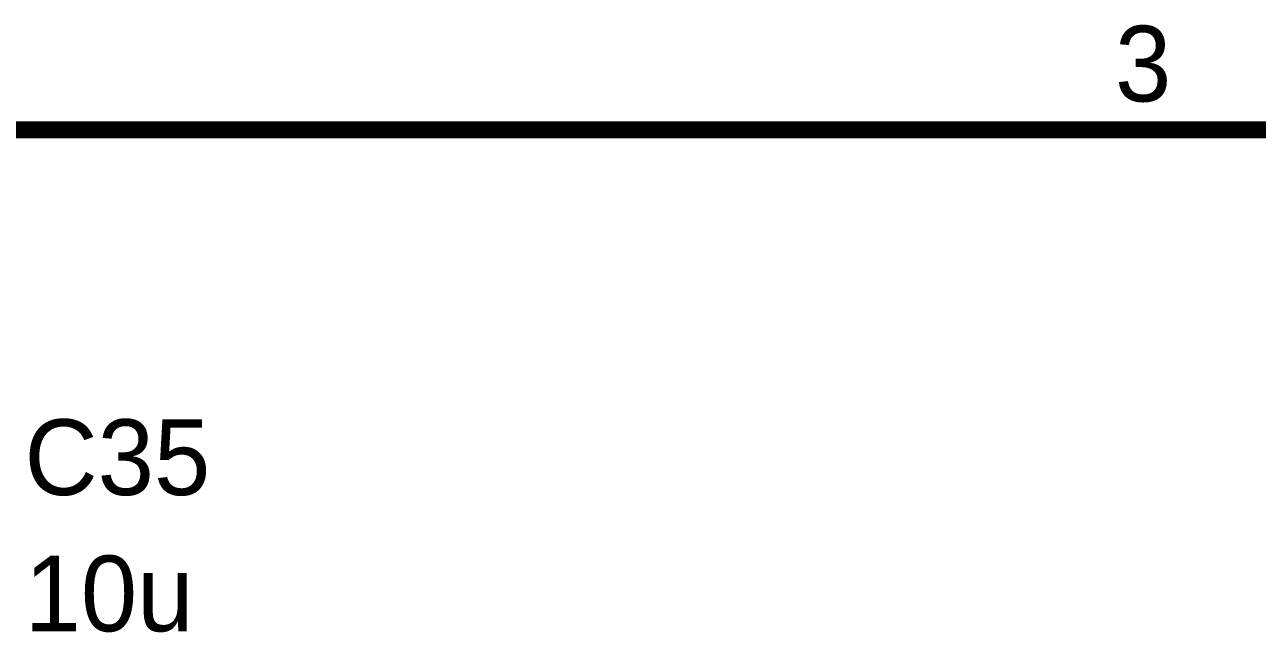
# Model space of a CAD drawing. Header units: inches. Extents: x 0 to 9.5, y -0.01 to 7.51.
# Drawn here: x 3.11 to 3.977, y 6.146 to 6.574 of the extents above; entities that cross this region are included whole.
import ezdxf

# ---------------------------------------------------------------- set-up
doc = ezdxf.new("R2010")
doc.units = ezdxf.units.IN
doc.header["$MEASUREMENT"] = 0
doc.layers.add('Sheet', color=255, linetype='Continuous')

msp = doc.modelspace()

# ---------------------------------------------------------------- linework, layer by layer
at = {"layer": 'Sheet'}
for points in [[(3.0007, 6.49991, 0.0118, 0.0118, 0), (3.8008, 6.49991, 0.0118, 0.0118, 0)], [(4.00049, 6.49991, 0.0118, 0.0118, 0), (3.8008, 6.49991, 0.0118, 0.0118, 0)]]:
    msp.add_lwpolyline(points, format="xyseb", dxfattribs=at)

# ---------------------------------------------------------------- texts
for s, height, p in [('3', 0.05327, (3.87668, 6.51989)), ('C35', 0.053267, (3.10987, 6.2429)), ('10u', 0.053267, (3.10987, 6.14702))]:
    msp.add_text(s, height=height, dxfattribs=at).set_placement(p)

doc.saveas('drawing.dxf')
